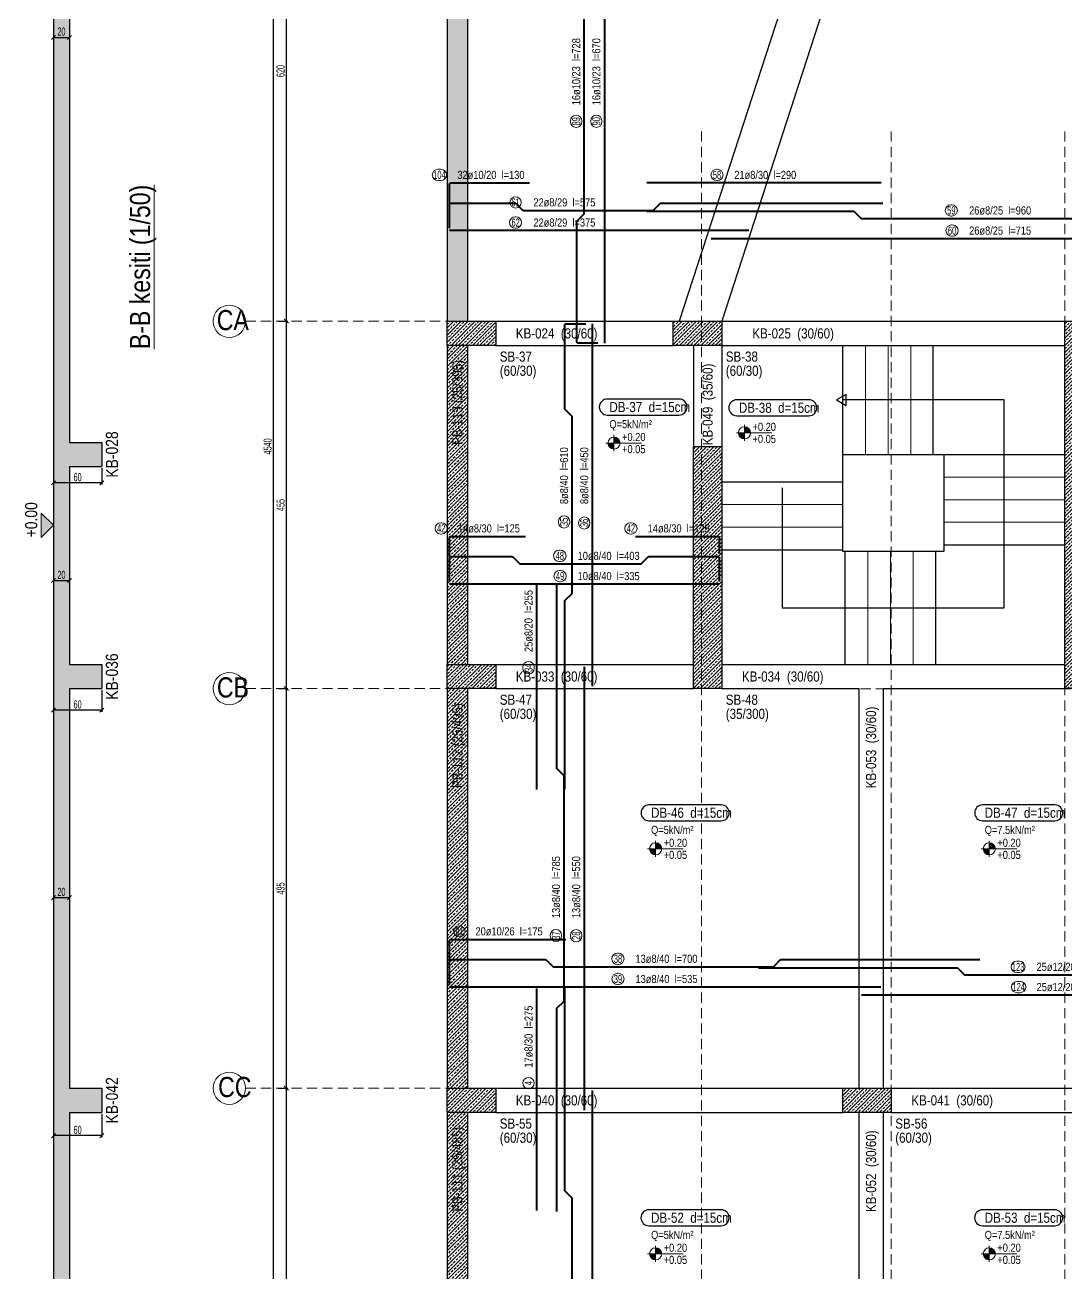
# Model space of a CAD drawing. Header units: millimetres. Extents: x 2543 to 7291, y 513 to 5794.
# Drawn here: x 2563 to 3853, y 2049 to 3595 of the extents above; entities that cross this region are included whole.
import ezdxf
from ezdxf.enums import TextEntityAlignment as Align

# ---------------------------------------------------------------- set-up
doc = ezdxf.new("R2010")
doc.units = ezdxf.units.MM
doc.linetypes.add('DASHED', pattern=[19.05, 12.7, -6.35])
for name, color, linetype, lineweight in [('AKS BALONU (BEYKENT)', 7, 'Continuous', 20), ('AKS CIZGISI (BEYKENT)', 252, 'DASHED', 20), ('AKS NO (BEYKENT)', 3, 'Continuous', 20), ('AKS OLCU (BEYKENT)', 200, 'Continuous', 20), ('DONATI (BEYKENT)', 4, 'Continuous', 40), ('DONATI YAZISI (BEYKENT)', 3, 'Continuous', 20), ('DOSEME ISMI (BEYKENT)', 9, 'Continuous', 20), ('DOSEME PAFTA (BEYKENT)', 3, 'Continuous', 20), ('DOSEME SINIRI (BEYKENT)', 71, 'Continuous', 30), ('KESIT ISMI (BEYKENT)', 6, 'Continuous', 20), ('KIRIS (BEYKENT)', 2, 'Continuous', 30), ('KIRIS ISMI (BEYKENT)', 40, 'Continuous', 20), ('KOLON (BEYKENT)', 3, 'Continuous', 30), ('KOLON ISMI (BEYKENT)', 91, 'Continuous', 20), ('KOT CIZGI (BEYKENT)', 120, 'Continuous', 20), ('KOT YAZI (BEYKENT)', 7, 'Continuous', 20), ('MERDIVEN (BEYKENT)', 5, 'Continuous', 20), ('MERDIVEN YAZI (BEYKENT)', 51, 'Continuous', 20), ('OLCU (BEYKENT)', 14, 'Continuous', 20), ('PERDE (BEYKENT)', 6, 'Continuous', 30), ('PERDE ISMI (BEYKENT)', 240, 'Continuous', 20), ('POZ BALON (BEYKENT)', 14, 'Continuous', 20), ('POZ NO (BEYKENT)', 2, 'Continuous', 20), ('TARAMA (BEYKENT)', 252, 'Continuous', 20), ('YAZI (BEYKENT)', 140, 'Continuous', 20)]:
    doc.layers.add(name, color=color, linetype=linetype, lineweight=lineweight)
doc.styles.add('DSMOLC-50', font='Bahnschrift Light Condensed', dxfattribs={"width": 0.75, "height": 10})
doc.styles.add('KOT (BEYKENT)', font='')
doc.styles.add('OLC-50', font='Bahnschrift Light Condensed', dxfattribs={"width": 0.75, "height": 10})
doc.styles.add('YAZI (BEYKENT)', font='')
doc.styles.get('KOT (BEYKENT)').set_extended_font_data('Bahnschrift Light Condensed')
doc.styles.get('YAZI (BEYKENT)').set_extended_font_data('Bahnschrift Light Condensed')
doc.dimstyles.new('DSMOLC-50', dxfattribs={"dimtxt": 10, "dimasz": 5, "dimexe": 2, "dimexo": 2, "dimgap": 2, "dimtad": 1, "dimdec": 1, "dimrnd": 0.5, "dimzin": 12, "dimdsep": 46, "dimtxsty": 'DSMOLC-50', "dimblk": 'OBLIQUE', "dimblk1": 'OBLIQUE', "dimblk2": 'OBLIQUE', "dimcen": 0, "dimclrt": 7, "dimadec": 0, "dimazin": 0, "dimtfac": 1, "dimtdec": 4, "dimtix": 1, "dimtmove": 2, "dimatfit": 3, "dimfxl": 1, "dimtzin": 0, "dimarcsym": 0})
pattern_1 = [(45, (1460.26, 1205.411), (-4.490128, 4.490128), []), (45, (1464.75, 1205.411), (-4.490128, 4.490128), [3.175, -1.5875])]
pattern_2 = [(45, (1460.26, 1205.411), (-4.419417, 4.419417), []), (45, (1464.679, 1205.411), (-4.419417, 4.419417), [3.125, -1.5625])]

# ---------------------------------------------------------------- blocks, each defined once
blk = doc.blocks.new('_Oblique')
at = {"color": 0, "linetype": 'ByBlock', "lineweight": -2}
blk.add_line((-0.5, -0.5), (0.5, 0.5), dxfattribs=at)
blk = doc.blocks.new('*D107')
at = {"layer": 'AKS OLCU (BEYKENT)', "color": 0, "lineweight": -2, "transparency": 16777216}
for p, q in [((2876.7, 2278.3), (2888.7, 2278.3)), ((2886.7, 1763.3), (2886.7, 2278.3)), ((2876.7, 1763.3), (2888.7, 1763.3))]:
    blk.add_line(p, q, dxfattribs=at)
at = {"layer": 'DEFPOINTS', "color": 0, "transparency": 16777216}
for p in [(2874.7, 2278.3), (2886.7, 2278.3), (2874.7, 1763.3)]:
    blk.add_point(p, dxfattribs=at)
at = {"layer": 'AKS OLCU (BEYKENT)', "color": 0, "lineweight": -2, "transparency": 16777216, "xscale": 5, "yscale": 5, "zscale": 5}
for p, rotation in [((2886.7, 2278.3), 90), ((2886.7, 1763.3), 270)]:
    blk.add_blockref('_Oblique', p, dxfattribs=dict(at, rotation=rotation))
at = {"layer": 'AKS OLCU (BEYKENT)', "color": 7, "transparency": 16777216, "insert": (2879.6, 2020.8), "char_height": 10, "attachment_point": 5, "rotation": 90, "style": 'DSMOLC-50'}
blk.add_mtext('515', dxfattribs=at)
blk = doc.blocks.new('*D108')
at = {"layer": 'AKS OLCU (BEYKENT)', "color": 0, "lineweight": -2, "transparency": 16777216}
for p, q in [((2876.7, 2773.3), (2888.7, 2773.3)), ((2886.7, 2278.3), (2886.7, 2773.3)), ((2876.7, 2278.3), (2888.7, 2278.3))]:
    blk.add_line(p, q, dxfattribs=at)
at = {"layer": 'DEFPOINTS', "color": 0, "transparency": 16777216}
for p in [(2874.7, 2773.3), (2886.7, 2773.3), (2874.7, 2278.3)]:
    blk.add_point(p, dxfattribs=at)
at = {"layer": 'AKS OLCU (BEYKENT)', "color": 0, "lineweight": -2, "transparency": 16777216, "xscale": 5, "yscale": 5, "zscale": 5}
for p, rotation in [((2886.7, 2773.3), 90), ((2886.7, 2278.3), 270)]:
    blk.add_blockref('_Oblique', p, dxfattribs=dict(at, rotation=rotation))
at = {"layer": 'AKS OLCU (BEYKENT)', "color": 7, "transparency": 16777216, "insert": (2879.6, 2525.8), "char_height": 10, "attachment_point": 5, "rotation": 90, "style": 'DSMOLC-50'}
blk.add_mtext('495', dxfattribs=at)
blk = doc.blocks.new('*D109')
at = {"layer": 'AKS OLCU (BEYKENT)', "color": 0, "lineweight": -2, "transparency": 16777216}
for p, q in [((2876.7, 3228.3), (2888.7, 3228.3)), ((2886.7, 2773.3), (2886.7, 3228.3)), ((2876.7, 2773.3), (2888.7, 2773.3))]:
    blk.add_line(p, q, dxfattribs=at)
at = {"layer": 'DEFPOINTS', "color": 0, "transparency": 16777216}
for p in [(2874.7, 3228.3), (2886.7, 3228.3), (2874.7, 2773.3)]:
    blk.add_point(p, dxfattribs=at)
at = {"layer": 'AKS OLCU (BEYKENT)', "color": 0, "lineweight": -2, "transparency": 16777216, "xscale": 5, "yscale": 5, "zscale": 5}
for p, rotation in [((2886.7, 3228.3), 90), ((2886.7, 2773.3), 270)]:
    blk.add_blockref('_Oblique', p, dxfattribs=dict(at, rotation=rotation))
at = {"layer": 'AKS OLCU (BEYKENT)', "color": 7, "transparency": 16777216, "insert": (2879.6, 3000.8), "char_height": 10, "attachment_point": 5, "rotation": 90, "style": 'DSMOLC-50'}
blk.add_mtext('455', dxfattribs=at)
blk = doc.blocks.new('*D110')
at = {"layer": 'AKS OLCU (BEYKENT)', "color": 0, "lineweight": -2, "transparency": 16777216}
for p, q in [((2876.7, 3848.3), (2888.7, 3848.3)), ((2886.7, 3228.3), (2886.7, 3848.3)), ((2876.7, 3228.3), (2888.7, 3228.3))]:
    blk.add_line(p, q, dxfattribs=at)
at = {"layer": 'DEFPOINTS', "color": 0, "transparency": 16777216}
for p in [(2874.7, 3848.3), (2886.7, 3848.3), (2874.7, 3228.3)]:
    blk.add_point(p, dxfattribs=at)
at = {"layer": 'AKS OLCU (BEYKENT)', "color": 0, "lineweight": -2, "transparency": 16777216, "xscale": 5, "yscale": 5, "zscale": 5}
for p, rotation in [((2886.7, 3848.3), 90), ((2886.7, 3228.3), 270)]:
    blk.add_blockref('_Oblique', p, dxfattribs=dict(at, rotation=rotation))
at = {"layer": 'AKS OLCU (BEYKENT)', "color": 7, "transparency": 16777216, "insert": (2879.6, 3538.3), "char_height": 10, "attachment_point": 5, "rotation": 90, "style": 'DSMOLC-50'}
blk.add_mtext('620', dxfattribs=at)
blk = doc.blocks.new('*D114')
at = {"layer": 'AKS OLCU (BEYKENT)', "color": 0, "lineweight": -2, "transparency": 16777216}
for p, q in [((2872.7, 5343.3), (2868.7, 5343.3)), ((2870.7, 803.3), (2870.7, 5343.3)), ((2872.7, 803.3), (2868.7, 803.3))]:
    blk.add_line(p, q, dxfattribs=at)
at = {"layer": 'DEFPOINTS', "color": 0, "transparency": 16777216}
for p in [(2870.7, 5343.3), (2874.7, 5343.3), (2874.7, 803.3)]:
    blk.add_point(p, dxfattribs=at)
at = {"layer": 'AKS OLCU (BEYKENT)', "color": 0, "lineweight": -2, "transparency": 16777216, "xscale": 5, "yscale": 5, "zscale": 5}
for p, rotation in [((2870.7, 5343.3), 90), ((2870.7, 803.3), 270)]:
    blk.add_blockref('_Oblique', p, dxfattribs=dict(at, rotation=rotation))
at = {"layer": 'AKS OLCU (BEYKENT)', "color": 7, "transparency": 16777216, "insert": (2863.6, 3073.3), "char_height": 10, "attachment_point": 5, "rotation": 90, "style": 'DSMOLC-50'}
blk.add_mtext('4540', dxfattribs=at)
blk = doc.blocks.new('*D137')
at = {"layer": 'DEFPOINTS', "color": 0, "transparency": 16777216}
for p in [(2598.1, 3594.3), (2618.1, 3594.3), (2618.1, 3580)]:
    blk.add_point(p, dxfattribs=at)
at = {"layer": 'OLCU (BEYKENT)', "color": 0, "lineweight": -2, "transparency": 16777216}
for p, q in [((2598.1, 3592.3), (2598.1, 3578)), ((2618.1, 3592.3), (2618.1, 3578)), ((2598.1, 3580), (2618.1, 3580))]:
    blk.add_line(p, q, dxfattribs=at)
at = {"layer": 'OLCU (BEYKENT)', "color": 0, "lineweight": -2, "transparency": 16777216, "xscale": 5, "yscale": 5, "zscale": 5, "rotation": 180}
blk.add_blockref('_Oblique', (2598.1, 3580), dxfattribs=at)
at = {"layer": 'OLCU (BEYKENT)', "color": 0, "lineweight": -2, "transparency": 16777216, "xscale": 5, "yscale": 5, "zscale": 5}
blk.add_blockref('_Oblique', (2618.1, 3580), dxfattribs=at)
at = {"layer": 'OLCU (BEYKENT)', "color": 7, "lineweight": -3, "transparency": 16777216, "insert": (2608.1, 3587.1), "char_height": 10, "attachment_point": 5, "style": 'OLC-50'}
blk.add_mtext('20', dxfattribs=at)
blk = doc.blocks.new('*D138')
at = {"layer": 'DEFPOINTS', "color": 0, "transparency": 16777216}
for p in [(2598.1, 3048.3), (2658.1, 3048.3), (2598.1, 3028.1)]:
    blk.add_point(p, dxfattribs=at)
at = {"layer": 'OLCU (BEYKENT)', "color": 0, "lineweight": -2, "transparency": 16777216}
for p, q in [((2598.1, 3046.3), (2598.1, 3026.1)), ((2658.1, 3046.3), (2658.1, 3026.1)), ((2658.1, 3028.1), (2598.1, 3028.1))]:
    blk.add_line(p, q, dxfattribs=at)
at = {"layer": 'OLCU (BEYKENT)', "color": 0, "lineweight": -2, "transparency": 16777216, "xscale": 5, "yscale": 5, "zscale": 5, "rotation": 180}
blk.add_blockref('_Oblique', (2598.1, 3028.1), dxfattribs=at)
at = {"layer": 'OLCU (BEYKENT)', "color": 0, "lineweight": -2, "transparency": 16777216, "xscale": 5, "yscale": 5, "zscale": 5}
blk.add_blockref('_Oblique', (2658.1, 3028.1), dxfattribs=at)
at = {"layer": 'OLCU (BEYKENT)', "color": 7, "lineweight": -3, "transparency": 16777216, "insert": (2628.1, 3035.2), "char_height": 10, "attachment_point": 5, "style": 'OLC-50'}
blk.add_mtext('60', dxfattribs=at)
blk = doc.blocks.new('*D139')
at = {"layer": 'DEFPOINTS', "color": 0, "transparency": 16777216}
for p in [(2598.1, 2929.3), (2618.1, 2925.8), (2618.1, 2907.1)]:
    blk.add_point(p, dxfattribs=at)
at = {"layer": 'OLCU (BEYKENT)', "color": 0, "lineweight": -2, "transparency": 16777216}
for p, q in [((2598.1, 2927.3), (2598.1, 2905.1)), ((2618.1, 2923.8), (2618.1, 2905.1)), ((2598.1, 2907.1), (2618.1, 2907.1))]:
    blk.add_line(p, q, dxfattribs=at)
at = {"layer": 'OLCU (BEYKENT)', "color": 0, "lineweight": -2, "transparency": 16777216, "xscale": 5, "yscale": 5, "zscale": 5, "rotation": 180}
blk.add_blockref('_Oblique', (2598.1, 2907.1), dxfattribs=at)
at = {"layer": 'OLCU (BEYKENT)', "color": 0, "lineweight": -2, "transparency": 16777216, "xscale": 5, "yscale": 5, "zscale": 5}
blk.add_blockref('_Oblique', (2618.1, 2907.1), dxfattribs=at)
at = {"layer": 'OLCU (BEYKENT)', "color": 7, "lineweight": -3, "transparency": 16777216, "insert": (2608.1, 2914.2), "char_height": 10, "attachment_point": 5, "style": 'OLC-50'}
blk.add_mtext('20', dxfattribs=at)
blk = doc.blocks.new('*D140')
at = {"layer": 'DEFPOINTS', "color": 0, "transparency": 16777216}
for p in [(2598.1, 2773.3), (2658.1, 2773.3), (2598.1, 2746.6)]:
    blk.add_point(p, dxfattribs=at)
at = {"layer": 'OLCU (BEYKENT)', "color": 0, "lineweight": -2, "transparency": 16777216}
for p, q in [((2598.1, 2771.3), (2598.1, 2744.6)), ((2658.1, 2771.3), (2658.1, 2744.6)), ((2658.1, 2746.6), (2598.1, 2746.6))]:
    blk.add_line(p, q, dxfattribs=at)
at = {"layer": 'OLCU (BEYKENT)', "color": 0, "lineweight": -2, "transparency": 16777216, "xscale": 5, "yscale": 5, "zscale": 5, "rotation": 180}
blk.add_blockref('_Oblique', (2598.1, 2746.6), dxfattribs=at)
at = {"layer": 'OLCU (BEYKENT)', "color": 0, "lineweight": -2, "transparency": 16777216, "xscale": 5, "yscale": 5, "zscale": 5}
blk.add_blockref('_Oblique', (2658.1, 2746.6), dxfattribs=at)
at = {"layer": 'OLCU (BEYKENT)', "color": 7, "lineweight": -3, "transparency": 16777216, "insert": (2628.1, 2753.7), "char_height": 10, "attachment_point": 5, "style": 'OLC-50'}
blk.add_mtext('60', dxfattribs=at)
blk = doc.blocks.new('*D141')
at = {"layer": 'DEFPOINTS', "color": 0, "transparency": 16777216}
for p in [(2598.1, 2541.1), (2618.1, 2541.1), (2618.1, 2514.4)]:
    blk.add_point(p, dxfattribs=at)
at = {"layer": 'OLCU (BEYKENT)', "color": 0, "lineweight": -2, "transparency": 16777216}
for p, q in [((2598.1, 2539.1), (2598.1, 2512.4)), ((2618.1, 2539.1), (2618.1, 2512.4)), ((2598.1, 2514.4), (2618.1, 2514.4))]:
    blk.add_line(p, q, dxfattribs=at)
at = {"layer": 'OLCU (BEYKENT)', "color": 0, "lineweight": -2, "transparency": 16777216, "xscale": 5, "yscale": 5, "zscale": 5, "rotation": 180}
blk.add_blockref('_Oblique', (2598.1, 2514.4), dxfattribs=at)
at = {"layer": 'OLCU (BEYKENT)', "color": 0, "lineweight": -2, "transparency": 16777216, "xscale": 5, "yscale": 5, "zscale": 5}
blk.add_blockref('_Oblique', (2618.1, 2514.4), dxfattribs=at)
at = {"layer": 'OLCU (BEYKENT)', "color": 7, "lineweight": -3, "transparency": 16777216, "insert": (2608.1, 2521.5), "char_height": 10, "attachment_point": 5, "style": 'OLC-50'}
blk.add_mtext('20', dxfattribs=at)
blk = doc.blocks.new('*D142')
at = {"layer": 'DEFPOINTS', "color": 0, "transparency": 16777216}
for p in [(2598.1, 2248.3), (2658.1, 2248.3), (2598.1, 2219.6)]:
    blk.add_point(p, dxfattribs=at)
at = {"layer": 'OLCU (BEYKENT)', "color": 0, "lineweight": -2, "transparency": 16777216}
for p, q in [((2598.1, 2246.3), (2598.1, 2217.6)), ((2658.1, 2246.3), (2658.1, 2217.6)), ((2658.1, 2219.6), (2598.1, 2219.6))]:
    blk.add_line(p, q, dxfattribs=at)
at = {"layer": 'OLCU (BEYKENT)', "color": 0, "lineweight": -2, "transparency": 16777216, "xscale": 5, "yscale": 5, "zscale": 5, "rotation": 180}
blk.add_blockref('_Oblique', (2598.1, 2219.6), dxfattribs=at)
at = {"layer": 'OLCU (BEYKENT)', "color": 0, "lineweight": -2, "transparency": 16777216, "xscale": 5, "yscale": 5, "zscale": 5}
blk.add_blockref('_Oblique', (2658.1, 2219.6), dxfattribs=at)
at = {"layer": 'OLCU (BEYKENT)', "color": 7, "lineweight": -3, "transparency": 16777216, "insert": (2628.1, 2226.7), "char_height": 10, "attachment_point": 5, "style": 'OLC-50'}
blk.add_mtext('60', dxfattribs=at)

msp = doc.modelspace()

# ---------------------------------------------------------------- hatches: boundary and pattern name
at = {"layer": 'KOT CIZGI (BEYKENT)'}
h = msp.add_hatch(color=256, dxfattribs=at)
h.dxf.hatch_style = 1
h.paths.add_polyline_path([(3454.21, 3097.57), (3454.21, 3090.07), (3461.71, 3090.07, 0.4142136)])
h = msp.add_hatch(color=256, dxfattribs=at)
h.dxf.hatch_style = 1
h.paths.add_polyline_path([(3292.61, 3077.49), (3285.11, 3077.49, 0.4142136), (3292.61, 3069.99)])
h = msp.add_hatch(color=256, dxfattribs=at)
h.dxf.hatch_style = 1
h.paths.add_polyline_path([(3292.61, 3084.99), (3292.61, 3077.49), (3300.11, 3077.49, 0.4142136)])
h = msp.add_hatch(color=256, dxfattribs=at)
h.dxf.hatch_style = 1
h.paths.add_polyline_path([(3454.21, 3090.07), (3446.71, 3090.07, 0.4142136), (3454.21, 3082.57)])
msp.add_hatch(color=256, dxfattribs=at).paths.add_polyline_path([(2583.12, 2960.72), (2598.12, 2975.72), (2583.12, 2990.72)])
h = msp.add_hatch(color=256, dxfattribs=at)
h.dxf.hatch_style = 1
h.paths.add_polyline_path([(3344.21, 2582.43), (3344.21, 2574.93), (3351.71, 2574.93, 0.4142136)])
h = msp.add_hatch(color=256, dxfattribs=at)
h.dxf.hatch_style = 1
h.paths.add_polyline_path([(3757.53, 2582.43), (3757.53, 2574.93), (3765.03, 2574.93, 0.4142136)])
h = msp.add_hatch(color=256, dxfattribs=at)
h.dxf.hatch_style = 1
h.paths.add_polyline_path([(3344.21, 2574.93), (3336.71, 2574.93, 0.4142136), (3344.21, 2567.43)])
h = msp.add_hatch(color=256, dxfattribs=at)
h.dxf.hatch_style = 1
h.paths.add_polyline_path([(3757.53, 2574.93), (3750.03, 2574.93, 0.4142136), (3757.53, 2567.43)])
h = msp.add_hatch(color=256, dxfattribs=at)
h.dxf.hatch_style = 1
h.paths.add_polyline_path([(3344.21, 2073.27), (3336.71, 2073.27, 0.4142136), (3344.21, 2065.77)])
h = msp.add_hatch(color=256, dxfattribs=at)
h.dxf.hatch_style = 1
h.paths.add_polyline_path([(3344.21, 2080.77), (3344.21, 2073.27), (3351.71, 2073.27, 0.4142136)])
h = msp.add_hatch(color=256, dxfattribs=at)
h.dxf.hatch_style = 1
h.paths.add_polyline_path([(3757.53, 2073.27), (3750.03, 2073.27, 0.4142136), (3757.53, 2065.77)])
h = msp.add_hatch(color=256, dxfattribs=at)
h.dxf.hatch_style = 1
h.paths.add_polyline_path([(3757.53, 2080.77), (3757.53, 2073.27), (3765.03, 2073.27, 0.4142136)])
at = {"layer": 'TARAMA (BEYKENT)', "lineweight": -3}
h = msp.add_hatch(dxfattribs=at)
h.set_pattern_fill('ANSI33', color=256)
h.set_pattern_definition([(45, (1525.871, 1205.411), (-4.490128, 4.490128), []), (45, (1530.361, 1205.411), (-4.490128, 4.490128), [3.175, -1.5875])])
h.paths.add_polyline_path([(2658.12, 1763.34), (2618.12, 1763.34), (2618.12, 2248.34), (2658.12, 2248.34), (2658.12, 2278.34), (2618.12, 2278.34), (2618.12, 2773.34), (2658.12, 2773.34), (2658.12, 2803.34), (2618.12, 2803.34), (2618.12, 3048.34), (2658.12, 3048.34), (2658.12, 3078.34), (2618.12, 3078.34), (2618.12, 3848.34), (2658.12, 3848.34), (2658.12, 3873.34), (2593.12, 3873.34), (2593.12, 4378.34), (2638.12, 4378.34), (2638.12, 4408.34), (2593.12, 4408.34), (2593.12, 4908.34), (2638.12, 4908.34), (2638.12, 4938.34), (2593.12, 4938.34), (2593.12, 5318.34), (2698.12, 5318.34), (2698.12, 5343.34), (2578.12, 5343.34), (2578.12, 5318.34), (2578.12, 4908.34), (2578.12, 4408.34), (2578.12, 3848.34), (2598.12, 3848.34), (2598.12, 2803.34), (2598.12, 2773.34), (2598.12, 1263.34), (2598.12, 1238.34), (2718.12, 1238.34), (2718.12, 1263.34), (2618.12, 1263.34), (2618.12, 1733.34), (2658.12, 1733.34)])
h = msp.add_hatch(dxfattribs=at)
h.set_pattern_fill('ANSI33', color=256)
h.set_pattern_definition(pattern_1)
h.paths.add_polyline_path([(3111.09, 3813.34), (3085.99, 3813.34), (3085.99, 3228.44), (3085.99, 3228.34), (3111.09, 3228.34)])
at = {"layer": 'TARAMA (BEYKENT)'}
h = msp.add_hatch(dxfattribs=at)
h.set_pattern_fill('ANSI33', color=256, style=0, pattern_type=0)
h.set_pattern_definition(pattern_2)
h.paths.add_polyline_path([(3086.09, 3228.34), (3146.09, 3228.34), (3146.09, 3198.34), (3086.09, 3198.34)], flags=0)
h = msp.add_hatch(dxfattribs=at)
h.set_pattern_fill('ANSI33', color=256, style=0, pattern_type=0)
h.set_pattern_definition(pattern_2)
h.paths.add_polyline_path([(3366.09, 3228.34), (3426.09, 3228.34), (3426.09, 3198.34), (3366.09, 3198.34)], flags=0)
h = msp.add_hatch(dxfattribs=at)
h.set_pattern_fill('ANSI33', color=256, style=0, pattern_type=0)
h.set_pattern_definition(pattern_2)
h.paths.add_polyline_path([(3851.09, 3228.34), (3886.09, 3228.34), (3886.09, 2773.34), (3851.09, 2773.34)], flags=0)
at = {"layer": 'TARAMA (BEYKENT)', "lineweight": -3}
h = msp.add_hatch(dxfattribs=at)
h.set_pattern_fill('ANSI33', color=256)
h.set_pattern_definition(pattern_1)
h.paths.add_polyline_path([(3111.09, 3198.34), (3085.99, 3198.34), (3085.99, 2803.34), (3111.09, 2803.34)])
at = {"layer": 'TARAMA (BEYKENT)'}
h = msp.add_hatch(dxfattribs=at)
h.set_pattern_fill('ANSI33', color=256, style=0, pattern_type=0)
h.set_pattern_definition(pattern_2)
h.paths.add_polyline_path([(3391.09, 3073.34), (3426.09, 3073.34), (3426.09, 2773.34), (3391.09, 2773.34)], flags=0)
h = msp.add_hatch(dxfattribs=at)
h.set_pattern_fill('ANSI33', color=256, style=0, pattern_type=0)
h.set_pattern_definition(pattern_2)
h.paths.add_polyline_path([(3086.09, 2803.34), (3146.09, 2803.34), (3146.09, 2773.34), (3086.09, 2773.34)], flags=0)
at = {"layer": 'TARAMA (BEYKENT)', "lineweight": -3}
h = msp.add_hatch(dxfattribs=at)
h.set_pattern_fill('ANSI33', color=256)
h.set_pattern_definition(pattern_1)
h.paths.add_polyline_path([(3111.09, 2773.34), (3085.99, 2773.34), (3085.99, 2278.44), (3085.99, 2278.34), (3111.09, 2278.34)])
at = {"layer": 'TARAMA (BEYKENT)'}
h = msp.add_hatch(dxfattribs=at)
h.set_pattern_fill('ANSI33', color=256, style=0, pattern_type=0)
h.set_pattern_definition(pattern_2)
h.paths.add_polyline_path([(3086.09, 2278.34), (3146.09, 2278.34), (3146.09, 2248.34), (3086.09, 2248.34)], flags=0)
h = msp.add_hatch(dxfattribs=at)
h.set_pattern_fill('ANSI33', color=256, style=0, pattern_type=0)
h.set_pattern_definition(pattern_2)
h.paths.add_polyline_path([(3576.04, 2278.34), (3636.04, 2278.34), (3636.04, 2248.34), (3576.04, 2248.34)], flags=0)
at = {"layer": 'TARAMA (BEYKENT)', "lineweight": -3}
h = msp.add_hatch(dxfattribs=at)
h.set_pattern_fill('ANSI33', color=256)
h.set_pattern_definition(pattern_1)
h.paths.add_polyline_path([(3111.09, 2248.34), (3085.99, 2248.34), (3085.99, 1763.44), (3085.99, 1763.34), (3111.09, 1763.34)])

# ---------------------------------------------------------------- linework, layer by layer
at = {"layer": 'AKS BALONU (BEYKENT)'}
for centre in [(2816.04, 3228.34), (2816.04, 2773.34), (2816.04, 2278.34)]:
    msp.add_circle(centre, 20, dxfattribs=at)
at = {"layer": 'AKS CIZGISI (BEYKENT)'}
for p, q in [((3086.09, 593.34), (3085.97, 4113.34)), ((3401.09, 593.34), (3401.09, 3468.44)), ((3636.04, 593.34), (3636.04, 3468.44)), ((3851.09, 593.34), (3851.09, 3468.44)), ((2836.04, 3228.34), (5036.09, 3228.34)), ((2836.04, 2773.34), (5661.09, 2773.08)), ((2836.04, 2278.34), (5036.09, 2278.34))]:
    msp.add_line(p, q, dxfattribs=at)
at = {"layer": 'DONATI (BEYKENT)'}
for points in [[(3272.74, 3201.34), (3248.24, 3201.34, -0.4142136), (3246.74, 3202.84), (3246.74, 3351.72, -0.1989124), (3247.18, 3352.78), (3255.31, 3360.9, 0.1989124), (3255.74, 3361.96), (3255.74, 3714.72, 0.1989124), (3255.31, 3715.78), (3247.18, 3723.9, -0.1989124), (3246.74, 3724.96), (3246.74, 3868.84, -0.4142136), (3248.24, 3870.34), (3272.74, 3870.34)], [(3088.99, 3368.75), (3088.99, 3398.15, -0.4142136), (3090.49, 3399.65), (3188.09, 3399.65)], [(3088.99, 3343.75), (3088.99, 3373.15, -0.4142136), (3090.49, 3374.65), (3170.25, 3374.65, -0.1989124), (3171.31, 3374.21), (3179.43, 3366.09, 0.1989124), (3180.49, 3365.65), (3340.6, 3365.65, 0.1989124), (3341.66, 3366.09), (3349.78, 3374.21, -0.1989124), (3350.84, 3374.65), (3625.63, 3374.65)], [(3333.29, 3364.65), (3589.15, 3364.65, -0.1989124), (3590.21, 3364.21), (3598.33, 3356.09, 0.1989124), (3599.39, 3355.65), (3961.75, 3355.65, 0.1989124), (3962.81, 3356.09), (3970.93, 3364.21, -0.1989124), (3971.99, 3364.65), (4285.83, 3364.65)], [(3231.74, 2648.8), (3231.74, 2881.72, -0.1989124), (3232.18, 2882.78), (3240.31, 2890.9, 0.1989124), (3240.74, 2891.96), (3240.74, 3109.72, 0.1989124), (3240.31, 3110.78), (3232.18, 3118.9, -0.1989124), (3231.74, 3119.96), (3231.74, 3223.84, -0.4142136), (3233.24, 3225.34), (3257.74, 3225.34)], [(3088.99, 2930.89), (3088.99, 2960.29, -0.4142136), (3090.49, 2961.79), (3183.09, 2961.79)], [(3319.09, 2961.79), (3421.59, 2961.79, -0.4142136), (3423.09, 2960.29), (3423.09, 2940.79)], [(3088.99, 2905.89), (3088.99, 2935.29, -0.4142136), (3090.49, 2936.79), (3166.47, 2936.79, -0.1989124), (3167.53, 2936.35), (3175.65, 2928.22, 0.1989124), (3176.71, 2927.79), (3325.47, 2927.79, 0.1989124), (3326.53, 2928.22), (3334.65, 2936.35, -0.1989124), (3335.71, 2936.79), (3421.59, 2936.79, -0.4142136), (3423.09, 2935.29), (3423.09, 2905.89)], [(3221.74, 2125.82), (3221.74, 2376.72, -0.1989124), (3222.18, 2377.78), (3230.31, 2385.9, 0.1989124), (3230.74, 2386.96), (3230.74, 2664.72, 0.1989124), (3230.31, 2665.78), (3222.18, 2673.9, -0.1989124), (3221.74, 2674.96), (3221.74, 2903.36)], [(3088.99, 2431.78), (3088.99, 2461.18, -0.4142136), (3090.49, 2462.68), (3233.09, 2462.68)], [(3088.99, 2406.78), (3088.99, 2436.18, -0.4142136), (3090.49, 2437.68), (3207.46, 2437.68, -0.1989124), (3208.52, 2437.24), (3216.64, 2429.12, 0.1989124), (3217.7, 2428.68), (3489.43, 2428.68, 0.1989124), (3490.49, 2429.12), (3498.61, 2437.24, -0.1989124), (3499.67, 2437.68), (3745.63, 2437.68)], [(3471.55, 2427.68), (3717.43, 2427.68, -0.1989124), (3718.49, 2427.24), (3726.61, 2419.12, 0.1989124), (3727.67, 2418.68), (3984.46, 2418.68, 0.1989124), (3985.52, 2419.12), (3993.64, 2427.24, -0.1989124), (3994.7, 2427.68), (4111.67, 2427.68, -0.4142136), (4113.17, 2426.18), (4113.17, 2401.75)], [(3231.74, 1615.2), (3231.74, 1859.72, -0.1989124), (3232.18, 1860.78), (3240.31, 1868.9, 0.1989124), (3240.74, 1869.96), (3240.74, 2141.72, 0.1989124), (3240.31, 2142.78), (3232.18, 2150.9, -0.1989124), (3231.74, 2151.96), (3231.74, 2402.74)]]:
    msp.add_lwpolyline(points, format="xyb", dxfattribs=at)
for points in [[(3280.74, 3870.34), (3280.74, 3201.34)], [(3623.42, 3399.65), (3333.42, 3399.65)], [(3459.57, 3340.65), (3088.99, 3340.65)], [(4125.76, 3330.65), (3413, 3330.65)], [(3265.74, 3225.34), (3265.74, 2776.34)], [(3423.09, 2902.79), (3088.99, 2902.79)], [(3196.74, 2903.34), (3196.74, 2648.34)], [(3255.74, 2800.34), (3255.74, 2251.34)], [(3623.04, 2403.68), (3088.99, 2403.68)], [(3196.74, 2402.09), (3196.74, 2127.09)], [(4113.17, 2393.68), (3599.04, 2393.68)], [(3265.74, 2275.34), (3265.74, 1736.34)]]:
    msp.add_lwpolyline(points, dxfattribs=at)
at = {"layer": 'DOSEME PAFTA (BEYKENT)', "lineweight": -3}
for points in [[(3284.33, 3112.25), (3373.17, 3112.25, 1), (3373.17, 3132.03), (3284.33, 3132.03, 1)], [(3444.74, 3111.31), (3534.1, 3111.31, 1), (3534.1, 3131.09), (3444.74, 3131.09, 1)], [(3335.93, 2609.69), (3425.47, 2609.69, 1), (3425.47, 2629.34), (3335.93, 2629.34, 1)], [(3749.25, 2609.69), (3838.7, 2609.69, 1), (3838.7, 2629.34), (3749.25, 2629.34, 1)], [(3335.93, 2108.02), (3425.29, 2108.02, 1), (3425.29, 2127.8), (3335.93, 2127.8, 1)], [(3749.25, 2108.02), (3838.55, 2108.02, 1), (3838.55, 2127.8), (3749.25, 2127.8, 1)]]:
    msp.add_lwpolyline(points, format="xyb", close=True, dxfattribs=at)
at = {"layer": 'DOSEME SINIRI (BEYKENT)'}
for p, q in [((2598.12, 3848.34), (2598.12, 2803.34)), ((2618.12, 3848.34), (2618.12, 3078.34)), ((3576.14, 3063.34), (3576.14, 3198.34)), ((3688.14, 3063.34), (3688.14, 3198.34)), ((2618.12, 3078.34), (2658.12, 3078.34)), ((2658.12, 3078.34), (2658.12, 3048.34)), ((3701.14, 3063.34), (3851.14, 3063.34)), ((2618.12, 3048.34), (2658.12, 3048.34)), ((2618.12, 3048.34), (2618.12, 2803.34)), ((3426.14, 3029.34), (3576.14, 3029.34)), ((3426.14, 2945.34), (3576.14, 2945.34)), ((3579.14, 2803.34), (3579.14, 2943.34)), ((3691.14, 2803.34), (3691.14, 2943.34)), ((3701.14, 2951.34), (3851.14, 2951.34)), ((2598.12, 2803.34), (2598.12, 2773.34)), ((2618.12, 2803.34), (2658.12, 2803.34)), ((2658.12, 2803.34), (2658.12, 2773.34)), ((2598.12, 2773.34), (2598.12, 1263.34)), ((2618.12, 2773.34), (2658.12, 2773.34)), ((2618.12, 2773.34), (2618.12, 2278.34)), ((2618.12, 2278.34), (2658.12, 2278.34)), ((2658.12, 2278.34), (2658.12, 2248.34)), ((2618.12, 2248.34), (2658.12, 2248.34)), ((2618.12, 2248.34), (2618.12, 1763.34))]:
    msp.add_line(p, q, dxfattribs=at)
msp.add_lwpolyline([(3576.14, 3063.34), (3701.14, 3063.34), (3701.14, 2943.34), (3576.14, 2943.34)], close=True, dxfattribs=at)
at = {"layer": 'KIRIS (BEYKENT)'}
for p, q in [((3574.92, 3848.34), (3373.52, 3228.34)), ((3627.49, 3848.34), (3426.09, 3228.34)), ((3145.99, 3228.34), (3366.09, 3228.34)), ((3426.09, 3228.34), (3850.99, 3228.34)), ((3145.99, 3198.34), (3366.09, 3198.34)), ((3391.09, 3198.44), (3391.09, 3073.24)), ((3426.09, 3198.34), (3850.99, 3198.34)), ((3426.09, 3198.34), (3426.09, 3073.24)), ((3145.99, 2803.34), (3391.09, 2803.34)), ((3426.09, 2803.34), (3850.99, 2803.34)), ((3145.99, 2773.34), (3391.09, 2773.34)), ((3426.09, 2773.34), (3596.04, 2773.34)), ((3596.04, 2773.34), (3596.04, 2278.44)), ((3626.04, 2773.34), (3850.99, 2773.34)), ((3626.04, 2773.34), (3626.04, 2278.44)), ((3145.99, 2278.34), (3576.04, 2278.34)), ((3636.04, 2278.34), (4056.19, 2278.34)), ((3145.99, 2248.34), (3576.04, 2248.34)), ((3596.04, 2248.44), (3596.04, 1763.44)), ((3626.04, 2248.44), (3626.04, 1763.44)), ((3636.04, 2248.34), (4056.19, 2248.34))]:
    msp.add_line(p, q, dxfattribs=at)
at = {"layer": 'KOLON (BEYKENT)'}
for points in [[(3086.09, 3228.34), (3146.09, 3228.34), (3146.09, 3198.34), (3086.09, 3198.34)], [(3366.09, 3228.34), (3426.09, 3228.34), (3426.09, 3198.34), (3366.09, 3198.34)], [(3851.09, 3228.34), (3886.09, 3228.34), (3886.09, 2773.34), (3851.09, 2773.34)], [(3391.09, 3073.34), (3426.09, 3073.34), (3426.09, 2773.34), (3391.09, 2773.34)], [(3086.09, 2803.34), (3146.09, 2803.34), (3146.09, 2773.34), (3086.09, 2773.34)], [(3086.09, 2278.34), (3146.09, 2278.34), (3146.09, 2248.34), (3086.09, 2248.34)], [(3576.04, 2278.34), (3636.04, 2278.34), (3636.04, 2248.34), (3576.04, 2248.34)]]:
    msp.add_lwpolyline(points, close=True, dxfattribs=at)
at = {"layer": 'KOT CIZGI (BEYKENT)'}
for p, q in [((3454.21, 3100.07), (3454.21, 3080.07)), ((3282.61, 3077.49), (3326.64, 3077.49)), ((3292.61, 3087.49), (3292.61, 3067.49)), ((3444.21, 3090.07), (3488.24, 3090.07)), ((2583.12, 2960.72), (2583.12, 2990.72)), ((2598.12, 2975.72), (2583.12, 2990.72)), ((2598.12, 2955.72), (2598.12, 2995.72)), ((2598.12, 2975.72), (2583.12, 2960.72)), ((3344.21, 2584.93), (3344.21, 2564.93)), ((3757.53, 2584.93), (3757.53, 2564.93)), ((3334.21, 2574.93), (3378.24, 2574.93)), ((3747.53, 2574.93), (3791.56, 2574.93)), ((3334.21, 2073.27), (3378.24, 2073.27)), ((3344.21, 2083.27), (3344.21, 2063.27)), ((3747.53, 2073.27), (3791.56, 2073.27)), ((3757.53, 2083.27), (3757.53, 2063.27))]:
    msp.add_line(p, q, dxfattribs=at)
for centre in [(3454.21, 3090.07), (3292.61, 3077.49), (3344.21, 2574.93), (3757.53, 2574.93), (3344.21, 2073.27), (3757.53, 2073.27)]:
    msp.add_circle(centre, 7.5, dxfattribs=at)
at = {"layer": 'MERDIVEN (BEYKENT)'}
for p, q in [((3604.14, 3063.34), (3604.14, 3198.34)), ((3632.14, 3063.34), (3632.14, 3198.34)), ((3660.14, 3063.34), (3660.14, 3198.34)), ((3701.14, 3035.34), (3851.14, 3035.34)), ((3426.14, 3001.34), (3576.14, 3001.34)), ((3701.14, 3007.34), (3851.14, 3007.34)), ((3426.14, 2973.34), (3576.14, 2973.34)), ((3701.14, 2979.34), (3851.14, 2979.34)), ((3607.14, 2803.34), (3607.14, 2943.34)), ((3635.14, 2803.34), (3635.14, 2943.34)), ((3663.14, 2803.34), (3663.14, 2943.34))]:
    msp.add_line(p, q, dxfattribs=at)
at = {"layer": 'MERDIVEN YAZI (BEYKENT)', "lineweight": -3, "flags": 128}
msp.add_lwpolyline([(3501.14, 3021.92), (3501.14, 2873.34), (3776.14, 2873.34), (3776.14, 3130.84), (3576.14, 3130.84)], dxfattribs=at)
msp.add_lwpolyline([(3568.14, 3130.84), (3580.14, 3123.91), (3580.14, 3137.77)], close=True, dxfattribs=at)
at = {"layer": 'PERDE (BEYKENT)'}
for p, q in [((3085.99, 3813.34), (3085.99, 3228.44)), ((3111.09, 3813.34), (3111.09, 3228.44)), ((3085.99, 3198.44), (3085.99, 2803.24)), ((3111.09, 3198.44), (3111.09, 2803.24)), ((3085.99, 2773.24), (3085.99, 2278.44)), ((3111.09, 2773.24), (3111.09, 2278.44)), ((3085.99, 2248.44), (3085.99, 1763.44)), ((3111.09, 2248.44), (3111.09, 1763.44))]:
    msp.add_line(p, q, dxfattribs=at)
at = {"layer": 'POZ BALON (BEYKENT)'}
for points in [[(3252.74, 3475.49), (3252.74, 3476.5, 1), (3238.74, 3476.5), (3238.74, 3475.49, 1)], [(3277.74, 3475.56), (3277.74, 3476.58, 1), (3263.74, 3476.58), (3263.74, 3475.56, 1)], [(3074.45, 3402.65), (3078.26, 3402.65, 1), (3078.26, 3416.65), (3074.45, 3416.65, 1)], [(3419.7, 3402.65), (3420.77, 3402.65, 1), (3420.77, 3416.65), (3419.7, 3416.65, 1)], [(3170.65, 3368.65), (3170.63, 3368.65, 1), (3170.63, 3382.65), (3170.65, 3382.65, 1)], [(3710.01, 3358.65), (3710.98, 3358.65, 1), (3710.98, 3372.65), (3710.01, 3372.65, 1)], [(3170.22, 3343.65), (3171.21, 3343.65, 1), (3171.21, 3357.65), (3170.22, 3357.65, 1)], [(3710.89, 3333.65), (3711.92, 3333.65, 1), (3711.92, 3347.65), (3710.89, 3347.65, 1)], [(3237.74, 2979.28), (3237.74, 2980.36, 1), (3223.74, 2980.36), (3223.74, 2979.28, 1)], [(3262.74, 2978), (3262.74, 2979.04, 1), (3248.74, 2979.04), (3248.74, 2978, 1)], [(3077.9, 2964.79), (3079.11, 2964.79, 1), (3079.11, 2978.79), (3077.9, 2978.79, 1)], [(3312.95, 2964.79), (3314.16, 2964.79, 1), (3314.16, 2978.79), (3312.95, 2978.79, 1)], [(3224.87, 2930.79), (3226.18, 2930.79, 1), (3226.18, 2944.79), (3224.87, 2944.79, 1)], [(3225.25, 2905.79), (3226.39, 2905.79, 1), (3226.39, 2919.79), (3225.25, 2919.79, 1)], [(3193.74, 2798.45), (3193.74, 2799.89, 1), (3179.74, 2799.89), (3179.74, 2798.45, 1)], [(3101.1, 2465.68), (3101.08, 2465.68, 1), (3101.08, 2479.68), (3101.1, 2479.68, 1)], [(3227.74, 2466.96), (3227.74, 2467.92, 1), (3213.74, 2467.92), (3213.74, 2466.96, 1)], [(3252.74, 2466.69), (3252.74, 2467.77, 1), (3238.74, 2467.77), (3238.74, 2466.69, 1)], [(3296.97, 2431.68), (3298.1, 2431.68, 1), (3298.1, 2445.68), (3296.97, 2445.68, 1)], [(3791.67, 2421.68), (3794.9, 2421.68, 1), (3794.9, 2435.68), (3791.67, 2435.68, 1)], [(3297.01, 2406.68), (3298.05, 2406.68, 1), (3298.05, 2420.68), (3297.01, 2420.68, 1)], [(3792.11, 2396.68), (3795.74, 2396.68, 1), (3795.74, 2410.68), (3792.11, 2410.68, 1)]]:
    msp.add_lwpolyline(points, format="xyb", close=True, dxfattribs=at)
msp.add_circle((3186.74, 2284.68), 7, dxfattribs=at)

# ---------------------------------------------------------------- texts
at = {"layer": 'AKS NO (BEYKENT)', "style": 'YAZI (BEYKENT)'}
for s, p in [('CA', (2800.52, 3217.34)), ('CB', (2800.68, 2762.34)), ('CC', (2802.17, 2267.34))]:
    msp.add_text(s, height=25, dxfattribs=at).set_placement(p)
at = {"layer": 'DONATI YAZISI (BEYKENT)', "style": 'YAZI (BEYKENT)'}
for s, p in [(' 16ø10/23  l=728', (3245.74, 3535.84)), (' 16ø10/23  l=670', (3270.74, 3535.84)), (' 8ø8/40  l=610', (3230.74, 3035.51)), (' 8ø8/40  l=450', (3255.74, 3035.51)), ('25ø8/20  l=255', (3186.74, 2857.04)), (' 13ø8/40  l=785', (3220.74, 2525.84)), (' 13ø8/40  l=550', (3245.74, 2525.84)), (' 17ø8/30  l=275', (3186.74, 2340.65))]:
    msp.add_text(s, height=10, rotation=90, dxfattribs=at).set_placement(p, align=Align.MIDDLE_CENTER)
for s, p in [(' 32ø10/20  l=130', (3138.54, 3409.65)), (' 21ø8/30  l=290', (3478.42, 3409.65)), (' 22ø8/29  l=575', (3229.54, 3375.65)), (' 26ø8/25  l=960', (3769.38, 3365.65)), (' 22ø8/29  l=375', (3229.54, 3350.65)), (' 26ø8/25  l=715', (3769.38, 3340.65)), (' 14ø8/30  l=125', (3136.04, 2971.79)), (' 14ø8/30  l=125', (3371.09, 2971.79)), (' 10ø8/40  l=403', (3284.36, 2937.79)), (' 10ø8/40  l=335', (3284.36, 2912.79)), (' 20ø10/26  l=175', (3161.04, 2472.68)), (' 13ø8/40  l=700', (3356.02, 2438.68)), (' 25ø12/20  l=675', (3856.1, 2428.68)), (' 13ø8/40  l=535', (3356.02, 2413.68)), (' 25ø12/20  l=515', (3856.1, 2403.68))]:
    msp.add_text(s, height=10, dxfattribs=at).set_placement(p, align=Align.MIDDLE_CENTER)
at = {"layer": 'DOSEME ISMI (BEYKENT)', "style": 'YAZI (BEYKENT)'}
for s, p in [('DB-37  d=15cm', (3286.97, 3115.9)), ('DB-38  d=15cm', (3447.38, 3114.96)), ('DB-46  d=15cm', (3338.57, 2613.34)), ('DB-47  d=15cm', (3751.89, 2613.34)), ('DB-52  d=15cm', (3338.57, 2111.68)), ('DB-53  d=15cm', (3751.89, 2111.68))]:
    msp.add_text(s, height=12.5, dxfattribs=at).set_placement(p)
at = {"layer": 'KESIT ISMI (BEYKENT)', "style": 'YAZI (BEYKENT)'}
msp.add_text('%%UB-B kesiti (1/50)', height=25, rotation=90, dxfattribs=at).set_placement((2717.94, 3193.77))
at = {"layer": 'KIRIS ISMI (BEYKENT)', "style": 'YAZI (BEYKENT)'}
for s, p in [('KB-024  (30/60)', (3170.99, 3207.09)), ('KB-025  (30/60)', (3463.99, 3207.09)), ('KB-033  (30/60)', (3170.99, 2782.09)), ('KB-034  (30/60)', (3451.09, 2782.09)), ('KB-040  (30/60)', (3170.99, 2257.09)), ('KB-041  (30/60)', (3661.04, 2257.09))]:
    msp.add_text(s, height=12.5, dxfattribs=at).set_placement(p)
for s, height, p in [('KB-049  (35/60)', 12.5, (3414.85, 3074.81)), ('KB-028', 15, (2678.12, 3034.68)), ('KB-036', 15, (2678.12, 2759.61)), ('KB-053  (30/60)', 12.5, (3617.3, 2649.9)), ('KB-042', 15, (2678.12, 2234.68)), ('KB-052  (30/60)', 12.5, (3617.3, 2125))]:
    msp.add_text(s, height=height, rotation=90, dxfattribs=at).set_placement(p)
at = {"layer": 'KOLON ISMI (BEYKENT)', "style": 'YAZI (BEYKENT)'}
for s, p in [('SB-37', (3151.09, 3178.34)), ('SB-38', (3431.09, 3178.34)), ('(60/30)', (3151.09, 3160.84)), ('(60/30)', (3431.09, 3160.84)), ('SB-47', (3151.09, 2753.34)), ('SB-48', (3431.09, 2753.34)), ('(60/30)', (3151.09, 2735.84)), ('(35/300)', (3431.09, 2735.84)), ('SB-55', (3151.09, 2228.34)), ('SB-56', (3641.04, 2228.34)), ('(60/30)', (3151.09, 2210.84)), ('(60/30)', (3641.04, 2210.84))]:
    msp.add_text(s, height=12.5, dxfattribs=at).set_placement(p)
at = {"layer": 'KOT YAZI (BEYKENT)', "style": 'KOT (BEYKENT)'}
for s, p in [('+0.20', (3464.21, 3092.57)), ('+0.20', (3302.61, 3079.99)), ('+0.05', (3464.21, 3077.57)), ('+0.05', (3302.61, 3064.99)), ('+0.20', (3354.21, 2577.43)), ('+0.20', (3767.53, 2577.43)), ('+0.05', (3354.21, 2562.43)), ('+0.05', (3767.53, 2562.43)), ('+0.20', (3354.21, 2075.77)), ('+0.20', (3767.53, 2075.77)), ('+0.05', (3354.21, 2060.77)), ('+0.05', (3767.53, 2060.77))]:
    msp.add_text(s, height=10, dxfattribs=at).set_placement(p)
msp.add_text('+0.00', height=15, rotation=90, dxfattribs=at).set_placement((2578.12, 2960.72))
at = {"layer": 'PERDE ISMI (BEYKENT)', "style": 'YAZI (BEYKENT)'}
for s, p in [('PB-113 (25/395)', (3104.85, 3075.3)), ('PB-112 (25/495)', (3104.85, 2650.12)), ('PB-111 (25/485)', (3104.85, 2125.36))]:
    msp.add_text(s, height=12.5, rotation=90, dxfattribs=at).set_placement(p)
at = {"layer": 'POZ NO (BEYKENT)', "style": 'YAZI (BEYKENT)', "width": 0.8}
for s, p in [('89', (3245.74, 3476)), ('90', (3270.74, 3476.07)), ('35', (3230.74, 2979.82)), ('36', (3255.74, 2978.52)), ('34', (3186.74, 2799.17)), ('37', (3220.74, 2467.44)), ('28', (3245.74, 2467.23)), ('4', (3186.74, 2284.68))]:
    msp.add_text(s, height=10, rotation=90, dxfattribs=at).set_placement(p, align=Align.MIDDLE_CENTER)
for s, p in [('104', (3076.35, 3409.65)), ('58', (3420.23, 3409.65)), ('61', (3170.64, 3375.65)), ('59', (3710.49, 3365.65)), ('62', (3170.72, 3350.65)), ('60', (3711.41, 3340.65)), ('42', (3078.51, 2971.79)), ('42', (3313.56, 2971.79)), ('48', (3225.52, 2937.79)), ('49', (3225.82, 2912.79)), ('91', (3101.09, 2472.68)), ('38', (3297.54, 2438.68)), ('123', (3793.28, 2428.68)), ('39', (3297.53, 2413.68)), ('124', (3793.92, 2403.68))]:
    msp.add_text(s, height=10, dxfattribs=at).set_placement(p, align=Align.MIDDLE_CENTER)
at = {"layer": 'YAZI (BEYKENT)', "style": 'YAZI (BEYKENT)'}
for s, p in [('Q=5kN/m²', (3286.97, 3095.9)), ('Q=5kN/m²', (3338.57, 2593.34)), ('Q=7.5kN/m²', (3751.89, 2593.34)), ('Q=5kN/m²', (3338.57, 2091.68)), ('Q=7.5kN/m²', (3751.89, 2091.68))]:
    msp.add_text(s, height=10, dxfattribs=at).set_placement(p)

# ---------------------------------------------------------------- dimensions: what is measured, and where the dimension line sits
at = {"layer": 'AKS OLCU (BEYKENT)'}
for base, p1, p2, picture, middle in [((2870.69, 5343.34), (2874.69, 803.34), (2874.69, 5343.34), '*D114', (2863.58, 3073.34)), ((2886.69, 3848.34), (2874.69, 3228.34), (2874.69, 3848.34), '*D110', (2879.58, 3538.34)), ((2886.69, 3228.34), (2874.69, 2773.34), (2874.69, 3228.34), '*D109', (2879.64, 3000.84)), ((2886.69, 2773.34), (2874.69, 2278.34), (2874.69, 2773.34), '*D108', (2879.58, 2525.84)), ((2886.69, 2278.34), (2874.69, 1763.34), (2874.69, 2278.34), '*D107', (2879.64, 2020.84))]:
    dim = msp.add_linear_dim(base=base, p1=p1, p2=p2, angle=90, dimstyle='DSMOLC-50', dxfattribs=at)
    dim.commit()
    dim.dimension.update_dxf_attribs({"geometry": picture, "text_midpoint": middle})
at = {"layer": 'OLCU (BEYKENT)', "lineweight": -3}
for base, p1, p2, picture, middle in [((2618.12, 3580.02), (2598.12, 3594.26), (2618.12, 3594.26), '*D137', (2608.12, 3587.13)), ((2598.12, 3028.07), (2658.12, 3048.34), (2598.12, 3048.34), '*D138', (2628.12, 3035.17)), ((2618.12, 2907.08), (2598.12, 2929.32), (2618.12, 2925.84), '*D139', (2608.12, 2914.19)), ((2598.12, 2746.62), (2658.12, 2773.34), (2598.12, 2773.34), '*D140', (2628.12, 2753.72)), ((2618.12, 2514.43), (2598.12, 2541.12), (2618.12, 2541.12), '*D141', (2608.12, 2521.53)), ((2598.12, 2219.58), (2658.12, 2248.34), (2598.12, 2248.34), '*D142', (2628.12, 2226.68))]:
    dim = msp.add_linear_dim(base=base, p1=p1, p2=p2, dimstyle='DSMOLC-50', override={"dimtxsty": 'OLC-50'}, dxfattribs=at)
    dim.commit()
    dim.dimension.update_dxf_attribs({"geometry": picture, "text_midpoint": middle})

doc.saveas('drawing.dxf')
